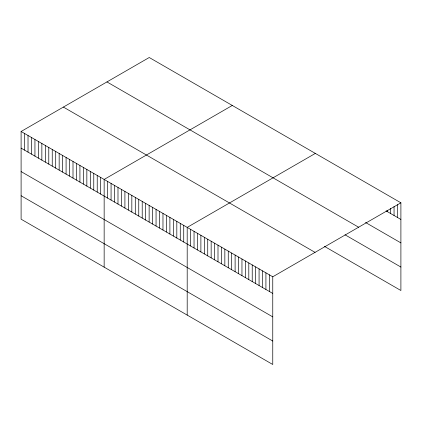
<?xml version="1.0" encoding="UTF-8"?>
<svg xmlns="http://www.w3.org/2000/svg" width="422" height="422" viewBox="0 0 422 422"><rect width="100%" height="100%" fill="white"/><g stroke="black" fill="none" stroke-linecap="round" stroke-linejoin="round"><path stroke-width="0.63" d="M21.1 131.49L272.76 276.785L272.76 364.492L21.1 219.192L21.1 131.49L149.24 57.508L400.9 202.808L400.9 290.51L324.46 246.379M232.285 105.458L104.15 179.44L104.15 267.142M315.334 153.408L187.194 227.384L187.194 315.092M272.76 276.785L400.9 202.808M386.067 210.889L400.9 219.451M365.531 222.478L400.9 242.898M106.951 81.926L358.616 227.221M344.996 234.785L400.9 267.057M63.384 107.077L315.049 252.372M21.1 148.133L272.76 293.432M21.1 171.585L272.76 316.88M21.1 195.745L272.76 341.039M397.477 204.67L397.477 217.472M394.053 206.537L394.053 215.5M390.635 208.399L390.635 213.521M387.211 210.267L387.211 211.543M269.336 274.812L269.336 291.454M265.918 272.834L265.918 289.476M262.495 270.855L262.495 287.503M259.071 268.883L259.071 285.525M255.648 266.904L255.648 283.552M252.224 264.932L252.224 281.574M248.801 262.953L248.801 279.596M245.382 260.975L245.382 277.623M241.959 259.002L241.959 275.645M238.535 257.024L238.535 273.672M235.112 255.052L235.112 271.694M231.689 253.073L231.689 269.716M228.265 251.095L228.265 267.743M224.847 249.122L224.847 265.765M221.423 247.144L221.423 263.792M218 245.171L218 261.814M214.576 243.193L214.576 259.836M211.153 241.215L211.153 257.863M207.73 239.242L207.73 255.885M204.311 237.264L204.311 253.912M200.888 235.291L200.888 251.934M197.464 233.313L197.464 249.956M194.041 231.335L194.041 247.983M190.617 229.362L190.617 246.005M183.734 225.39L183.734 242.033M180.273 223.391L180.273 240.034M176.818 221.392L176.818 238.034M173.358 219.393L173.358 236.04M169.897 217.399L169.897 234.041M166.437 215.399L166.437 232.042M162.976 213.4L162.976 230.043M159.516 211.401L159.516 228.049M156.056 209.407L156.056 226.05M152.595 207.408L152.595 224.05M149.135 205.408L149.135 222.051M145.674 203.415L145.674 220.057M142.214 201.415L142.214 218.058M138.754 199.416L138.754 216.059M135.293 197.417L135.293 214.065M131.833 195.423L131.833 212.066M128.372 193.424L128.372 210.066M124.912 191.424L124.912 208.067M121.452 189.425L121.452 206.073M117.991 187.431L117.991 204.074M114.531 185.432L114.531 202.075M111.07 183.433L111.07 200.075M107.61 181.434L107.61 198.082M100.689 177.44L100.689 194.083M97.229 175.441L97.229 192.084M93.768 173.447L93.768 190.09M90.308 171.448L90.308 188.091M86.848 169.449L86.848 186.091M83.387 167.45L83.387 184.097M79.927 165.456L79.927 182.098M76.466 163.456L76.466 180.099M73.006 161.457L73.006 178.1M69.546 159.458L69.546 176.106M66.085 157.464L66.085 174.107M62.625 155.465L62.625 172.107M59.164 153.466L59.164 170.108M55.704 151.466L55.704 168.114M52.244 149.472L52.244 166.115M48.783 147.473L48.783 164.116M45.323 145.474L45.323 162.122M41.862 143.48L41.862 160.123M38.402 141.481L38.402 158.123M34.942 139.482L34.942 156.124M31.481 137.482L31.481 154.13M28.021 135.488L28.021 152.131M24.56 133.489L24.56 150.132"/></g></svg>
